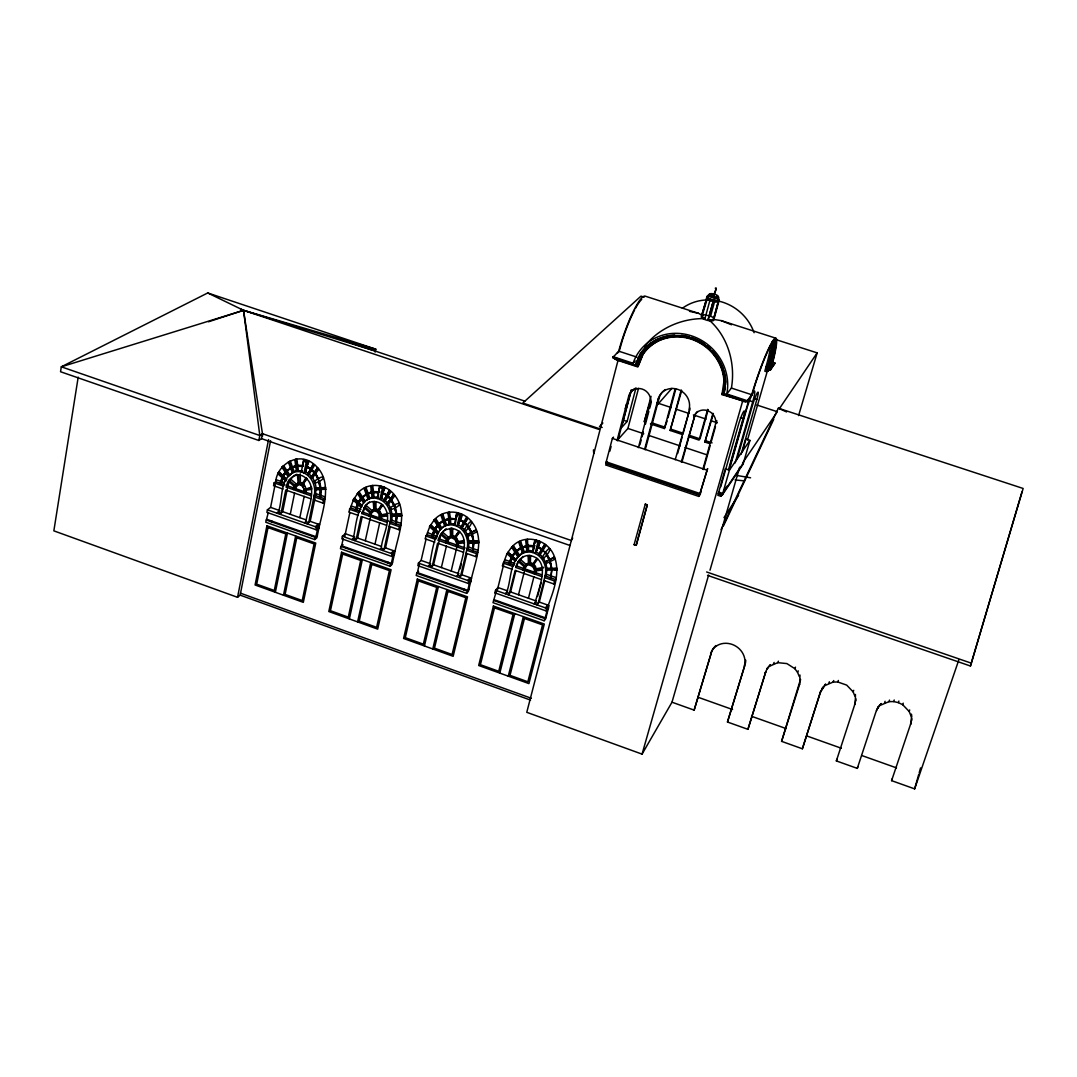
<?xml version="1.0" encoding="UTF-8"?>
<svg xmlns="http://www.w3.org/2000/svg" width="1077" height="1077" viewBox="0 0 1077 1077"><rect width="100%" height="100%" fill="white"/><g stroke="black" fill="none" stroke-linecap="round" stroke-linejoin="round"><path stroke-width="1.5" d="M444.761 530.032L451.384 528.242L451.384 536.898C458.223 535.323 455.827 548.987 458.021 545.474M445.541 542.323C448.274 545.124 442.997 538.325 451.384 536.898L452.677 535.606L452.69 528.403M325.914 489.187L315.857 489.873L315.628 488.123L325.698 487.531L320.502 487.975L320.663 495.73L320.259 497.668L320.65 489.402L319.842 497.52M541.852 576.585L515.856 567.485C517.041 561.036 522.493 555.18 529.372 555.422L529.251 564.106L532.173 565.129M525.307 565.856C520.285 577.03 524.378 562.356 529.251 564.106L530.423 562.746L530.53 555.53M391.691 516.368L396.538 515.896L396.08 524.203L397.009 515.883L401.896 515.708L391.691 516.368L391.84 514.294L396.323 514.187L394.384 505.638L390.453 498.893L386.576 495.339L389.484 490.291L383.95 500.172L385.203 500.765L387.828 496.335L390.534 498.866L387.262 503.403L388.42 504.453M395.017 507.415L396.646 516.193L396.08 524.203M468.589 543.239L473.503 542.768L472.965 551.114L473.961 542.754L478.955 542.593L468.589 543.239L468.724 541.139L473.288 541.044L471.995 534.179M468.401 541.475L478.767 540.923L473.463 541.368L472.965 551.114M537.665 546.551L545.716 552.905L549.633 559.717L551.734 570.352L550.495 578.241M744.301 401.331L721.994 394.586L723.973 381.11A45.422 42.407 41.2 0 0 691.124 339.134A45.422 42.407 41.2 0 0 642.74 354.548L637.719 366.907L616.165 359.826L616.434 358.829M721.994 394.586L723.717 389.268L724.336 380.666A45.382 42.38 41.2 0 0 722.775 371.282M724.081 390.426L722.963 394.37L724.7 381.568A46.567 43.484 41.2 0 0 691.017 338.528A46.567 43.484 41.2 0 0 641.421 354.32L636.52 365.992L641.838 353.902A46.54 43.457 41.2 0 1 668.763 336.495M724.538 388.501L725.063 381.123A46.54 43.457 41.2 0 0 715.424 355.275M725.373 387.639L723.932 394.169L725.44 382.025A47.725 44.547 41.2 0 0 690.922 337.909A47.725 44.547 41.2 0 0 640.088 354.104L635.336 365.076L640.505 353.673A47.684 44.52 41.2 0 1 674.646 335.122M725.588 384.61L725.804 381.581A47.684 44.52 41.2 0 0 723.69 370.111M282.605 476.182L285.809 471.578L285.109 472.103L290.507 467.755L297.656 465.197L303.283 465.506L297.346 466.112L302.839 466.328L303.808 459.516L303.539 462.518M303.674 492.714C304.576 496.066 305.962 484.138 297.629 484.623C289.996 493.36 294.735 488.985 299.177 483.425M305.787 492.202L304.252 493.414L304.508 489.537L311.522 488.002M305.626 493.01L306.124 489.227L304.589 490.425L302.26 485.148L298.868 483.627C295.623 482.186 291.127 491.583 294.815 488.366M304.374 522.857L305.908 521.605L308.682 522.587L314.349 494.828A21.163 18.296 49.9 0 0 312.424 481.365C309.247 474.876 301.87 470.057 294.546 472.076C279.024 478.148 283.211 499.311 278.364 511.898L276.789 513.123M315.548 495.582L325.025 498.893L323.517 500.118L314.026 496.793L315.548 495.582L315.857 489.873M378.229 497.587L378.565 494.343M379.75 491.987L373.059 491.839L378.727 492.714L379.764 485.875M378.781 492.176L379.602 487.383L381.043 486.117M381.379 518.656C378.283 522.13 381.998 512.437 378.027 511.615M381.204 519.451L381.743 515.668L380.329 516.92L387.585 515.843M379.885 549.485L381.298 548.193L384.099 549.176L390.224 521.376A21.284 18.578 47.4 0 0 388.42 507.859C384.812 499.836 374.298 495.057 366.503 500.226M391.274 522.076L400.873 525.441L399.486 526.707L389.874 523.341L391.274 522.076C393.643 513.19 390.103 502.205 381.379 498.247L379.952 499.472L382.416 488.285L383.829 487.073L381.379 498.247L383.089 493.32L386.71 495.393L383.95 500.172M772.101 362.182L775.063 363.137L771.092 368.522A48.68 5.398 -71.8 0 0 773.38 339.995A48.68 5.398 -71.8 0 0 751.719 394.72L747.29 400.725L726.773 393.994L731.404 388.07C735.618 364.066 728.267 337.263 709.891 320.744M456.365 519.047L449.917 518.562L455.692 519.464L456.783 512.598L456.258 517.108M455.638 522.399L456.015 519.141L449.715 519.477M456.136 546.079C456.406 548.435 459.085 539.873 451.384 537.746C445.999 537.611 442.607 549.97 450.159 537.127M456.446 576.505L457.725 575.131L460.579 576.141L467.162 548.287A21.405 18.861 44.5 0 0 465.493 534.744C461.845 526.572 451.182 521.887 443.266 526.99M468.051 548.947L477.784 552.353L476.532 553.672L466.772 550.266L468.051 548.947C470.595 540.048 467.068 528.955 458.263 525.011L456.971 526.29L459.623 515.089L460.916 513.823M518.4 556.257L522.291 552.797L526.303 551.074L530.598 550.616L533.088 551.491L534.892 539.698M527.69 546.591L533.734 546.591L527.878 545.676L533.802 546.052L534.69 541.219M533.977 573.327C534.057 575.589 537.073 567.081 529.238 564.954C523.987 564.213 521.08 577.03 526.774 565.142M535.74 572.668C533.29 576.195 536.602 565.667 532.186 565.102L536.911 558.478M525.522 569.962L535.538 573.462L536.198 569.666M534.084 603.887L535.242 602.474L538.137 603.483L545.177 575.589A21.553 19.13 41.2 0 0 543.656 561.992C540.425 555.18 532.684 550.495 525.118 552.42C508.909 557.913 511.925 579.574 506.527 592.337L505.315 593.737M545.918 576.182L555.786 579.641L554.655 581.028L544.774 577.568L545.918 576.182L546.874 570.137L557.092 569.868L554.561 569.935M78.19 377.165L53.85 530.853L237.546 597.318L240.158 595.137L270.569 440.735M802.378 748.784L820.216 692.511L825.615 684.03L820.862 690.976L802.378 748.784L781.592 741.353L800.507 679.372L800.063 682.185M855.946 698.838L854.64 704.614L855.703 700.238M911.856 718.467L910.603 724.296L911.6 719.88M258.843 440.48L259.799 435.512L243.523 310.324L207.726 292.957L61.308 366.813L60.541 371.74L258.843 440.48L261.509 438.635L262.465 433.694L243.523 310.324L240.548 308.964M237.546 597.318L268.55 439.578M275.133 484.556L270.583 507.375L267.406 509.811L266.894 512.369L316.059 529.722L319.075 527.192L316.894 537.8L314.78 539.577L265.75 522.224L268.361 512.423M318.805 528.538C323.342 507.725 334.058 478.888 312.72 463.245C298.046 451.869 277.166 464.429 275.699 481.702L274.137 482.873L273.571 485.727L282.982 489.025M286.388 480.571L283.036 477.542L281.299 483.667L280.128 483.896L282.174 476.855L285.23 472.009L285.674 472.682L283.076 476.64L286.253 472.251M280.128 483.896L282.537 477.098L278.283 473.247L277.691 473.678L285.809 481.015M280.707 484.112L283.036 477.542M316.059 529.722L316.571 527.151L319.586 524.634L310.203 521.335L307.16 523.839M311.24 495.851L286.307 487.127C287.047 479.709 294.384 472.87 302.004 475.644C319.99 484.098 307.659 508.021 305.908 521.605M279.549 514.092L282.686 511.642L287.317 488.702M286.307 487.127L287.882 485.942L289.336 481.082M290.265 514.308L294.6 493.01M275.362 592.283L287.438 533.048M305.074 459.758L303.539 460.902L301.264 472.076L302.408 471.201M316.126 488.702C315.736 481.836 311.993 474.742 305.545 471.861L307.834 460.714L306.285 461.858L304.01 473.032L305.545 471.861L307.16 466.933L310.755 468.993L308.062 473.759L309.341 474.351M283.48 595.204L295.663 535.956M299.823 517.674L304.199 496.376M310.203 521.335L314.942 498.543M314.78 539.577L315.251 537.342L317.352 535.565M313.42 499.755L322.898 503.08L323.517 500.118M266.961 519.383L315.951 536.709L317.715 528.336M375.159 352.112L375.792 349.19L207.726 292.957M354.818 537.06L345.327 533.721L342.392 536.265L341.853 538.823L391.691 556.419L394.465 553.793L392.109 564.402L390.17 566.26L340.453 548.664L340.938 546.429L342.984 544.625M343.159 538.823L341.651 545.797L391.328 563.365L393.213 554.978M357.604 493.414L353.593 499.54L348.8 512.087L358.345 515.425M344.788 536.265L349.89 512.49M361.764 506.917L358.385 503.861L356.541 509.986L355.397 510.242L357.577 503.188L360.741 498.341M355.397 510.242L357.887 503.417L357.335 503.874M355.989 510.458L358.385 503.861M351.91 539.617L353.364 538.338C356.379 524.687 357.106 494.316 378.592 497.278L377.165 498.503L379.629 487.316L382.416 488.285M387.033 522.385L361.764 513.541L365.345 505.584L369.438 502.03M354.71 540.614L357.604 538.042L362.249 516.718M361.764 513.541L363.205 512.302L364.753 507.429M391.691 556.419L392.257 553.847L395.03 551.222C398.88 533.142 408.156 510.996 394.209 494.666C385.378 483.129 366.745 481.944 357.429 493.522L363.622 503.026L364.026 502.407M394.182 555.126L395.03 551.222L385.499 547.87L382.698 550.482M368.926 515.506L370.246 514.766L368.926 515.506L372.13 510.7L374.594 510.081L378.04 511.602L382.954 505.073M380.787 517.956L379.266 519.666L378.916 513.971L377.085 511.79L374.594 510.915L371.121 512.49L369.505 516.246L373.571 510.363L377.3 509.919M365.291 540.748L370.326 517.781M349.365 618.938L362.384 559.596M379.4 492.297L379.562 491.556M357.591 621.9L370.717 562.544M374.984 544.168L379.71 522.83M381.298 548.193C382.147 534.784 393.307 518.791 383.775 506.257C380.06 501.667 373.113 499.916 367.997 503.255M385.499 547.87L390.237 526.666M395.649 524.055L396.538 515.896M390.17 566.26L390.668 564.025L392.58 562.154M389.214 526.303L398.827 529.682L399.486 526.707M426.034 539.173L421.12 560.43L418.428 563.096L417.849 565.654L468.387 583.492L470.918 580.745L468.36 591.367L466.61 593.319L416.207 575.481L416.718 573.233L418.603 571.348M419.316 564.186L417.378 572.574L467.741 590.384L468.885 589.132M434.112 520.056L429.965 526.195L425.092 538.81L434.771 542.202M438.177 533.627L434.785 530.544L432.833 536.683L431.729 536.952L434.031 529.897L437.316 525.051L437.76 525.724L434.973 529.682L438.258 525.253L439.954 527.865M431.729 536.952L434.287 530.099L432.119 528.147M432.335 537.167L434.785 530.544M428.081 566.489L429.413 565.156C432.725 551.437 433.856 520.905 455.45 524.028M463.904 549.297L438.272 540.317L439.914 535.444L446.066 528.753M430.921 567.498L433.573 564.819L438.945 541.798M438.272 540.317L443.334 531.069M468.387 583.492L468.98 580.907L471.511 578.174C475.644 560.134 485.404 537.921 471.389 521.47C462.41 509.825 443.549 508.6 434.018 520.204L440.197 529.763L440.628 529.144M470.609 582.092L471.511 578.174L461.858 574.781L459.3 577.501M441.368 567.566L446.416 546.079M424.432 645.971L438.433 586.534M458.088 512.84L456.796 514.106L454.144 525.307L455.113 524.351M456.85 517.014L457.765 513.164L456.769 512.612M460.619 515.075L458.263 525.011L460.067 520.083L463.743 522.17L460.067 520.083M432.779 648.973L446.888 589.536M451.196 571.025L456.648 548.005M457.819 546.268L458.129 544.962L456.85 546.281M457.725 575.131C460.189 562.113 474.472 532.253 451.384 528.242M460.175 568.885L461.346 563.998M461.858 574.781L466.947 553.538M472.534 550.953L473.503 542.768M466.61 593.319L468.926 589.146M467.741 590.384L469.774 581.997L468.428 581.513M466.058 553.228L475.819 556.647L476.532 553.672M495.891 592.727L493.01 602.662L544.127 620.756L545.716 618.736L548.435 608.088L546.16 610.942L494.908 592.848L495.541 590.29L497.978 587.517L507.725 590.95M512.262 569.356L502.447 565.91L506.957 553.713L515.237 561.211L517.66 557.307M515.681 560.7L512.262 557.603L510.188 563.756L509.138 564.038C510.713 554.911 518.172 546.82 527.622 545.958L527.555 539.281L525.67 540.021L526.828 551.586L528.726 550.818L528.228 545.972M509.138 564.038L511.306 557.657M509.744 564.254L512.262 557.603M546.16 610.942C552.313 593.925 561.602 573.489 553.834 555.167C547.129 538.837 523.462 533.007 511.683 547.264L517.862 556.863L519.477 555.113L516.96 551.195L516.422 551.801L521.47 547.87L523.059 552.461L522.507 553.093L518.737 542.229L519.316 541.596L520.797 545.877M548.099 609.434L549.068 605.516L539.281 602.07L536.979 604.911M508.196 594.76L510.592 591.96L515.977 570.447M515.856 567.485L518.777 561.252M518.508 594.746L524.311 571.699M499.809 673.112L514.806 613.594M532.213 552.488L535.054 541.26L536.211 539.94M533.088 551.491L534.623 545.433M535.269 542.862L535.915 540.277L534.596 540.021M538.944 554.13L544.868 544.222L541.637 549.593L537.921 547.479L540.317 541.583L536.009 552.42L539.079 540.937L537.921 542.256L535.081 553.484L538.15 547.21L541.866 549.324L538.944 554.13L540.156 554.709M508.263 676.154L523.368 616.623M528.47 598.26L533.923 576.733M535.242 602.474C538.002 589.442 552.743 559.434 529.372 555.422M537.571 596.483L541.071 582.765M539.281 602.07L544.76 580.691M544.127 620.756L546.268 616.475M544.006 580.543L553.888 584.003L554.655 581.028M636.951 365.561L612.732 357.658L618.683 351.156A48.128 8.576 -71.9 0 1 644.881 296.054L698.529 313.326L702.379 315.521M657.778 341.14A45.382 42.38 41.2 0 0 643.157 354.118L638.136 366.476L614.455 358.749L614.711 357.739M593.454 449.836L593.723 453.377M618.144 359.906L526.774 712.314L642.067 754.129L671.994 702.204L708.612 575.051M772.047 342.392A44.319 4.995 -71.8 0 1 769.57 359.758L766.339 371.673L764.832 371.188L768.063 359.26A44.305 5.022 -71.8 0 0 770.567 345.555M770.082 368.549L768.318 370.919L766.824 370.434L769.853 359.18A45.409 5.116 -71.8 0 0 772.397 341.382M699.552 494.976L707.562 468.657L699.552 494.976L605.839 463.312L612.369 438.406L613.527 437.127M768.318 370.919L771.644 359.099A46.499 5.197 -71.8 0 0 774.282 340.87M770.809 369.478L768.803 369.68L770.311 370.165L773.151 359.583A46.499 5.156 -71.8 0 0 772.855 341.921A46.499 5.156 -71.8 0 0 755.637 383.035L751.975 394.99L746.994 401.734L723.327 393.913M700.548 493.576L698.731 496.403L606.136 465.089L606.351 463.487M609.851 451.169L611.076 446.484M625.252 408.735L626.518 403.929M617.054 440.52L628.753 396.026L629.897 394.815A11.484 10.635 42.6 0 1 634.986 388.46M617.781 440.816L631.284 389.753M631.203 390.588L621.416 427.771L627.11 421.484L635.995 387.828M618.158 439.349L627.918 428.444L638.513 388.38M651.06 396.323L644.234 421.821L650.804 399.971M638.378 447.682L650.293 403.148L651.397 401.936M639.913 444.788L641.192 440.022M642.04 436.858L643.319 432.092M645.446 424.15L648.839 411.454M649.687 408.277L650.966 403.512M644.584 449.419L658.074 399.217L659.151 397.992A16.465 15.307 40.5 0 1 665.357 389.551M645.244 449.715L659.151 397.992M650.441 423.894L664.388 428.538L675.212 388.676M664.388 428.538L667.121 420.972M667.982 417.795L675.764 389.134M634.111 544.639L645.285 504.144L647.304 504.844L636.386 544.962L634.111 544.639L636.386 544.962M636.117 545.325L647.304 504.844M682.347 434.516L670.163 430.463L681.189 390.022M701.558 315.871L707.051 297.306L701.558 315.871A6.489 1.912 15.2 0 0 705.004 318.375L705.112 318.24M670.163 430.463L681.714 390.507M702.069 316.032L707.131 299.069M705.004 318.375L709.864 300.577A6.516 1.858 15.2 0 1 706.391 298.114L706.916 298.275M716.299 288.448C708.828 307.322 718.871 285.042 715.263 288.246M708.195 319.371L713.189 301.412L708.195 319.371A6.489 1.912 15.2 0 0 713.445 319.586L718.467 300.846L713.445 319.586M707.347 315.386L710.524 316.382L714.94 300.281M675.225 459.691L690.074 408.21M712.934 319.425L714.091 318.738L718.978 301.008L718.332 301.816A6.516 1.858 15.2 0 1 713.082 301.573L709.878 300.55M677.608 453.511L682.064 437.329M682.953 434.098L689.63 409.839M681.297 462.073L694.625 416.247A11.551 10.743 37.8 0 1 697.533 411.495M681.889 462.329L694.625 416.247M707.67 409.341L699.094 440.089L688.432 436.548M708.141 409.785L700.037 438.877L689.388 435.337M709.595 443.589L704.896 442.028L712.947 413.299M704.896 442.028L713.405 413.716M702.877 469.316L715.397 424.715A11.578 10.77 37.8 0 0 707.427 410.62A11.578 10.77 37.8 0 0 693.615 417.499M703.416 469.559L710.12 445.703M711.008 442.526L715.478 426.627M698.731 496.403L699.283 494.451L608.209 463.675M892.106 778.967L891.594 780.65L914.642 788.876L918.748 774.323M919.206 772.721L920.566 767.888M642.067 754.129L742.726 400.806M743.951 401.788L744.247 400.779M720.728 486.817L738.324 425.159A11.43 1.306 -71.7 0 1 743.668 411.495A11.43 1.306 -71.7 0 1 743.103 418.563L728.389 470.016M722.357 394.128L745.472 401.761L745.755 400.752M746.994 401.734L747.29 400.725M742.322 451.909L745.998 439.093L749.942 440.399L729.439 470.124L725.333 468.751L717.834 495.285L720.89 496.309L721.442 494.383M729.843 466.408L748.703 400.456L752.729 401.775L735.187 462.908M729.291 469.693L746.132 410.835A16.101 1.817 -71.7 0 1 753.631 391.651A16.101 1.817 -71.7 0 1 752.729 401.775M722.465 494.72L718.265 493.522L722.344 494.895L729.439 470.124M736.951 459.475L752.365 405.787A11.08 1.225 -71.8 0 1 757.508 392.593A11.08 1.225 -71.8 0 1 756.848 399.58L741.138 454.238M709.999 570.218L739.657 467.203M747.546 439.833L767.47 370.623M749.942 440.399L743.063 464.214L722.344 494.895M775.063 363.137L770.311 370.165M671.994 702.204L694.14 710.12L711.399 652.5A17.959 16.007 30.8 0 1 715.922 645.554M711.399 652.5L694.14 710.12M798.582 415.587L817.16 352.879L775.938 339.605M707.549 575.374L970.444 666.017L1021.925 492.014M970.444 666.017L1023.15 488.473L778.348 408.196L721.025 529.709M747.936 729.331L765.814 671.617L747.936 729.331L727.473 722.021L745.109 664.347A17.959 16.007 30.8 0 0 745.728 660.147M744.624 665.949L727.473 722.021M911.357 720.069L911.371 714.118L911.694 717.026M910.886 715.707L909.19 711.507L909.688 709.931M909.19 711.507L902.728 704.735L903.226 703.16M857.857 766.73L857.292 768.386L836.358 760.914L855.232 703.052M902.728 704.735L898.38 702.621L898.891 701.046M308.709 461.562L305.235 472.089L307.524 460.943L309.018 461.319L306.689 466.287M857.292 768.386L875.884 712.059L878.307 706.687L881.269 703.55L877.755 708.262M880.73 705.125L888.983 701.652L893.695 701.571L894.22 700.01M888.983 701.652L889.508 700.09M891.594 780.65L911.088 722.694M884.554 702.877L885.092 701.302M914.642 788.876L958.799 660.013M384.758 487.948L381.096 498.489L383.547 487.316L385.041 487.706L382.604 492.674M435.458 529.197L438.649 532.334L437.693 534.098L429.467 526.666L430.935 524.755L434.987 528.74L434.489 529.211M713.337 295.125L714.388 295.381M461.871 514.698L458.008 525.266L460.66 514.079C464.308 513.594 459.825 521.335 459.583 519.424M836.358 760.914L836.964 759.272M855.353 700.4L855.434 694.49M854.842 696.038L853.146 691.865L853.724 690.317M824.982 685.564L833.1 682.078L837.758 681.983L838.364 680.449M833.1 682.078L833.719 680.556M828.738 683.303L829.371 681.781M820.216 692.511L820.862 690.976M822.074 688.701L822.72 687.166M781.592 741.353L799.848 683.585L799.161 685.107M799.834 680.893L799.969 675.037M799.296 676.544L797.572 672.371L798.259 670.877M797.572 672.371L794.799 668.655L795.486 667.161M723.556 525.778L773.73 419.33M765.074 673.125L767.605 667.821L770.445 664.684L766.878 669.315L767.605 667.821M769.718 666.165L777.702 662.665L778.415 661.184M773.407 663.903L774.134 662.422M876.395 710.497L878.307 706.687M308.062 473.759L313.42 463.891L310.445 469.222L307.16 466.933M572.695 538.056L571.322 540.519L262.465 433.694L259.799 435.512L61.308 366.813L243.523 310.324L375.792 349.19L373.746 350.563L243.523 310.324L208.48 321.781M460.902 526.963L466.624 517.068L467.593 518.508L461.845 527.838L461.198 526.666M308.991 474.62L314.659 465.035L313.07 464.16M384.879 501.047L390.736 491.449L387.68 496.335M465.035 522.857L467.768 525.401L467.31 525.939L464.591 523.382L467.593 518.508M277.691 473.678L279.185 471.82L283.184 475.738M289.982 480.073L293.873 475.671L296.915 474.257M305.922 477.959L301.695 484.583L303.216 483.411L300.416 482.442L298.868 483.627L298.666 475.011M306.582 478.121L302.274 485.135L307.174 478.659M539.9 555.018L546.133 545.379L544.612 544.518M723.973 517.633L738.566 495.245M361.212 507.375L353.054 499.997L353.983 498.557L354.535 498.099L358.56 502.057L358.022 502.515M358.56 502.057L361.293 497.884L358.089 492.97L357.429 493.522M365.426 506.419L366.772 504.359M381.837 504.426L377.448 511.05L382.362 504.534M378.04 511.602L382.429 504.965M312.532 478.013L311.361 476.963L317.648 467.808L314.215 472.682L311.536 470.178L312.007 469.666L314.726 472.17M313.824 473.503L311.361 476.963M720.89 496.309L743.467 462.827M724.242 490.25L727.042 486.104M742.524 463.11L777.311 411.724L756.821 404.992M779.385 408.668L817.16 352.879M361.185 499.014L358.493 502.972L361.724 498.57L363.42 501.168M434.987 528.74L437.814 524.566L437.222 525.145M447.695 538.729L446.605 539.698L440.601 534.434M458.829 531.257L454.279 537.894L459.192 531.311M459.421 531.809L454.871 538.446L459.785 531.863M387.262 503.403L393.751 494.235L390.224 499.122L387.828 496.335M506.957 553.713L511.71 547.089M512.046 556.297L515.425 551.626L512.235 546.658L511.683 547.264M519.491 560.242L523.045 556.459M312.209 478.269L318.765 469.249L317.325 468.051M532.186 565.102L537.113 558.465M699.04 494.801L700.952 492.122M537.706 559.03L532.792 565.667L533.95 564.321L535.457 566.3L536.104 568.804L534.946 570.164L542.445 568.656L543.562 567.337L536.104 568.804M464.241 530.207C472.197 515.358 475.455 521.901 465.089 531.54L464.51 529.938M517.552 554.938L515.856 552.313L512.517 556.769L516.179 559.407M388.11 504.723L394.869 495.676L393.442 494.491M745.472 401.761L746.159 400.832M542.296 557.401C550.549 542.552 553.834 549.095 543.145 558.734L542.539 557.119M742.255 400.173L724.296 393.711M645.285 504.144L647.035 505.194M710.524 316.382L710.632 316.248A6.489 1.912 15.2 0 1 714.091 318.738M541.475 617.363L542.041 616.663M495.541 590.29L545.42 607.886L547.695 605.032M553.888 584.003L555.018 582.617M550.926 578.389L551.734 570.352M556.809 570.218L556.93 568.185L551.559 568.629M545.177 575.589L546.322 574.216L556.297 577.703M551.357 568.293L550.118 561.4L551.357 568.293L546.699 568.373L546.577 570.487M545.083 576.343L546.227 574.97M550.239 561.507L551.841 568.279M554.224 557.334L554.87 559.205L545.554 563.836L544.975 562.127L554.467 557.038L549.633 559.717M546.631 554.345L549.257 559.905L546.389 554.628L546.874 554.036L549.876 559.421M544.975 562.127L549.499 559.623M534.704 573.529L535.861 572.156M535.027 571.025L542.566 570.002M542.916 550.307L545.729 552.851M498.866 602.299L499.459 601.599M523.247 569.518L524.418 568.158M523.947 569.814L525.118 568.454M526.249 564.523L525.078 565.869L519.02 560.565L520.218 559.219L526.249 564.523L529.669 562.827M526.68 564.711L527.865 563.352M534.731 545.837L533.802 546.052M606.136 465.089L607.011 464.093M494.908 592.848L497.345 590.075L503.646 564.577L502.447 565.91M605.839 463.312L607.011 461.979M657.603 404.589L671.886 388.366M516.125 566.435L517.31 565.088M513.285 565.21L514.483 563.863M522.507 553.093L524.297 551.936L522.708 547.345L526.882 546.039L527.205 549.324M526.276 546.106L526.828 545.487L521.968 547.399M526.882 546.039L522.157 547.964L522.708 547.345M515.856 552.313L514.981 552.124M516.058 551.236L521.281 547.304M518.737 542.229L520.541 541.071L522.52 546.779M644.356 346.727C658.33 328.418 681.458 318.307 704.291 318.604M463.958 589.954L464.591 589.267M418.428 563.096L467.62 580.449L470.151 577.703M602.864 422.992L599.485 426.586L602.151 427.475M475.819 556.647L477.071 555.315M467.068 549.041L468.347 547.722M473.772 541.031L472.359 533.99L471.726 534.461L473.288 541.044M467.162 548.287L468.428 546.968L478.255 550.414M475.953 530.099L476.599 531.957L467.512 536.615L466.92 534.919L476.222 529.817L471.093 532.684L468.212 527.434L468.724 526.855L471.726 532.213M458.425 542.471L457.133 543.791L464.537 542.727M466.92 534.919L471.376 532.401L468.482 527.165M632.818 364.255L615.33 357.887L614.455 358.749M464.174 540.425L458.331 541.61L457.038 542.916L464.389 541.394M612.988 356.649L633.088 363.245L635.282 361.01M446.228 542.62L447.547 541.314M461.845 527.838L464.874 523.112L467.58 525.67M448.867 537.517L450.173 536.211L447.305 538.688L441.301 533.411L442.607 532.132L448.611 537.383M459.96 519.949L463.931 521.833L460.216 519.693M438.514 539.281L439.833 537.988M435.714 538.069L437.033 536.777M448.597 515.371L448.261 512.342L448.934 524.459L450.859 523.718L450.321 518.885M455.746 518.926L450.253 518.239L442.889 520.851L437.249 525.105M441.516 514.564L440.883 515.156L444.72 525.966L446.538 524.849L444.922 520.272L449.001 518.952M448.934 524.459L449.176 520.595M444.72 525.966L445.326 525.374L443.711 520.797L438.716 524.714L439.322 524.136L441.839 528.026L441.247 528.619L435.162 519.222L435.768 518.656L438.958 523.584L438.352 524.162M444.114 520.299L448.934 518.4M612.732 357.658L614.052 356.379M617.094 353.431L619.127 351.479L622.56 339.605A45.974 8.199 -71.9 0 1 634.609 309.934M444.922 520.272L444.303 520.864L448.382 519.545M447.655 512.921L449.58 512.208L450.253 518.239M440.883 515.156L442.714 514.025L444.72 519.706M434.018 520.204L434.623 519.626L437.02 523.341M387.532 562.908L388.218 562.261M342.392 536.265L390.911 553.376L393.684 550.764M398.827 529.682L400.2 528.403M292.365 472.655L288.097 476.667L281.905 467.216L283.695 465.708L286.886 470.582L286.186 471.107M391.476 514.618L401.694 514.039L396.444 514.483M390.143 522.13L391.543 520.864M396.323 514.187L394.667 507.604L395.313 507.159L396.794 514.16M390.224 521.376L391.624 520.11L401.317 523.503M390.251 507.819L390.857 509.502M380.073 519.41L381.487 518.145M380.221 516.058L381.635 514.806L388.784 513.298M346.094 548.247L346.807 547.614M366.382 494.653L367.028 494.101L362.101 498.005L362.761 497.453L365.278 501.33L364.618 501.882L358.547 492.539L359.206 491.987L362.397 496.901L360.66 498.395L361.293 497.884M369.613 515.802L371.04 514.55M375.94 501.653L376.021 508.829L374.594 510.081L374.5 501.438M386.71 495.393L383.089 493.32M361.993 512.504L363.434 511.265M371.39 485.646L370.73 486.212L372.13 497.709L372.79 497.143M378.727 492.714L372.83 492.727M372.13 497.709L374.096 496.982L373.504 492.162M364.793 487.894L364.107 488.473L367.997 499.23L368.671 498.664M367.997 499.23L369.855 498.126L368.213 493.576L372.198 492.256L367.54 494.141L368.213 493.576M379.144 491.866L373.423 491.529L366.14 494.128L366.826 493.549L365.305 489.308M371.457 492.256L371.767 488.675M315.951 536.709L317.325 535.552M367.338 493.576L372.13 491.691M370.73 486.212L372.413 485.525M312.142 536.238L312.895 535.619M371.753 486.117L372.682 485.512L373.423 491.529M364.107 488.473L365.965 487.356L368.011 493.01M267.406 509.811L315.251 526.693L318.267 524.176M322.898 503.08L324.406 501.855M320.259 497.668L320.717 489.685M314.349 494.828L315.871 493.616L325.429 496.968M314.282 495.582L315.803 494.37M318.375 479.171L315.669 473.611L318.698 478.915L318.025 479.359L315.453 473.92L319.021 480.934L320.098 487.948L318.671 481.123L319.344 480.679L320.879 487.666M271.269 521.793L272.05 521.174M315.628 488.123L320.421 487.693M304.36 492.903L305.895 491.704M314.376 481.365L314.996 483.048M304.468 489.564L311.603 487.141M294.048 489.348L295.596 488.15M293.375 489.066L294.923 487.868L294.654 489.16L302.489 491.906M286.522 486.09L288.084 484.906M361.737 497.453L366.826 493.549M295.596 459.34L294.869 459.866L296.377 471.322L297.104 470.784M302.839 466.328L297.01 466.368M296.377 471.322L298.383 470.622L297.737 465.816M290.171 464.416L289.134 461.589L288.394 462.141L292.352 472.87L294.223 471.78L292.567 467.243L296.458 465.91L291.84 467.781L292.567 467.243M291.625 467.23L296.39 465.358L295.663 465.897M290.696 468.307L291.409 467.781L286.549 471.659L287.249 471.134L289.78 474.984M295.865 459.758L296.592 459.206M294.869 459.866L296.862 459.192L297.656 465.197M281.905 467.216L282.618 466.691M288.394 462.141L290.292 461.05L292.352 466.691M438.958 523.584L443.522 520.245M314.053 481.621C325.591 472.291 327.273 479.211 314.672 483.304M389.955 508.075C401.761 498.759 403.444 505.705 390.561 509.771M290.453 467.781L291.611 467.243M293.079 472.318L296.094 470.905L301.829 470.716M380.262 516.018L387.424 514.51M308.937 488.796L311.765 488.366M304.629 490.398L311.697 489.321M777.702 662.665L786.883 663.58L794.799 668.655M473.018 541.327C473.476 534.852 469.545 526.451 463.635 522.13M546.402 568.71L556.647 568.535M528.174 545.339L534.098 545.716M735.053 479.925L744.544 480.894M713.566 319.411L721.132 320.596L775.521 338.097M737.53 475.59L750.575 477.798M303.418 459.812L304.683 460.041M303.539 460.902L306.285 461.858M379.4 486.171L380.693 486.414M456.796 514.106L459.623 515.089M535.054 541.26L537.921 542.256M452.677 536.454L453.982 536.696M530.409 563.594L531.728 563.85M689.468 311.334L698.529 313.326M837.758 681.983L846.697 685.107L853.146 691.865M893.695 701.571L898.38 702.621M702.729 315.198L702.217 315.036A6.489 1.912 15.2 0 1 705.852 314.955M644.154 297.171L640.977 296.148L522.803 403.04L599.243 428.646M769.638 366.772L771.145 367.257M767.901 366.665L769.409 367.149L771.361 359.664A45.409 5.075 -71.8 0 0 772.99 340.722M766.164 366.543L767.672 367.028M618.683 351.156L637.059 357.174M731.404 388.07L751.719 394.72M754.21 398.719L756.848 399.58M740.37 417.674L743.103 418.563M656.943 402.838L671.213 407.564M675.966 409.139L688.647 413.339M693.4 414.914L706.081 419.101M710.833 420.676L717.174 422.776M651.464 422.709L665.384 427.34M671.146 429.265L683.303 433.304M705.825 440.803L712.085 442.889M623.273 420.205L627.11 421.484M627.918 428.444L643.763 433.748M648.516 435.337L680.22 445.918M684.972 447.507L707.158 454.925M338.851 338.892L524.862 401.156M243.523 310.324L598.866 429.4M612.369 438.406L706.579 470.016M718.669 492.068L722.761 493.454M606.23 461.858L699.956 493.522M621.119 468.858L625.818 470.447M284.288 482.59L276.183 479.709M360.916 509.367L351.385 506.015M437.289 536.077L432.187 535L432.685 534.515L427.623 532.671M514.752 563.163L509.623 562.086L510.067 561.575L504.951 559.703M706.62 571.968L971.454 663.217M315.251 526.693L316.571 527.151M390.911 553.376L392.257 553.847M467.62 580.449L468.98 580.907M545.42 607.886L546.806 608.357M261.509 438.635L570.029 545.5M376.021 508.829L378.848 509.825M452.677 535.606L455.558 536.602M530.423 562.746L533.344 563.769M275.699 481.702L280.707 483.465M281.299 483.667L285.109 485M287.882 485.942L311.361 494.155M350.86 508.007L355.948 509.784M356.541 509.986L360.391 511.346M363.205 512.302L379.292 517.929M380.679 518.414L388.447 521.12M427.071 534.677L432.227 536.481M432.833 536.683L436.737 538.056L435.431 539.335L425.752 535.942M439.591 539.025L465.183 547.978M504.359 561.709L509.583 563.54M510.188 563.756L514.16 565.142M517.054 566.125L541.543 574.701M370.071 515.56L378.417 518.481M446.551 542.323L449.365 543.306M274.137 482.873L283.561 486.171M349.419 509.219L358.964 512.571M503.161 563.042L512.975 566.475M310.647 498.732L285.728 490.008L281.124 512.867L278.364 511.898M386.401 525.28L361.132 516.435L356.164 539.321L353.364 538.338M463.218 552.191L437.599 543.212L432.24 566.152L429.413 565.156M541.112 579.48L515.143 570.379L509.394 593.36L506.527 592.337M270.583 507.375L279.926 510.673M282.686 511.642L305.908 519.828M357.604 538.042L381.15 546.349M421.12 560.43L430.733 563.823M433.573 564.819L459.017 573.785M510.592 591.96L536.4 601.06M546.039 608.909L547.399 609.38L545.231 617.794L494.168 599.727M266.194 519.989L315.251 537.342M340.938 546.429L390.668 564.025M416.718 573.233L467.149 591.071M493.562 600.414L544.706 618.508M697.909 697.196L732.589 709.541M751.504 716.272L786.183 728.604M806.673 735.901L841.352 748.246M861.842 755.542L896.522 767.888M240.359 593.131L531.365 698.286M240.158 595.137L530.544 700.117M721.132 320.596L731.539 324.769M778.348 408.196L786.587 411.952M538.85 541.206L540.089 541.839M536.252 552.151C542.808 555.018 546.658 562.261 546.779 569.248M538.298 546.833L542.054 548.987M383.224 492.943L386.899 495.07M382.941 493.185L386.616 495.312M307.295 466.556L310.93 468.657M306.985 466.785L310.62 468.899M518.306 561.588L524.364 566.879M363.986 507.657L369.95 512.881M288.421 481.244L294.331 486.441M455.194 537.329L457.025 539.523L457.698 542.445M389.174 490.56L390.412 491.718M387.989 496.08L390.709 498.597M378.498 510.538L380.329 512.719M310.58 468.926L315.346 473.853M302.879 484.125L304.697 486.306M311.859 469.922L314.538 472.44M512.49 555.799L507.967 552.286L515.735 559.919M430.437 525.239L438.164 532.819M359.031 502.515L362.195 505.625L361.657 506.082L353.983 498.557M283.655 476.209L286.805 479.292L286.226 479.736L278.593 472.251M303.795 483.963L306.003 488.366M379.441 510.377L381.635 514.806M456.15 537.154L458.331 541.61M282.982 466.233L289.067 475.522M516.597 550.643L513.419 545.689L512.867 546.281L518.939 555.719M391.436 500.347L394.33 505.571M289.538 461.602L293.496 472.332M365.278 487.935L369.182 498.705M442.082 514.631L445.918 525.441M534.798 566.69L535.444 569.625M519.976 541.704L523.745 552.555M319.021 480.934L320.556 487.921M296.135 459.731L297.656 471.174M325.308 487.827L325.523 489.497M372.009 486.077L373.423 497.547M380.841 514.133L381.029 515.641M401.344 514.362L401.546 516.018M448.961 512.8L450.253 524.311M478.457 541.26L478.632 542.929M527.003 539.9L528.174 551.437M297.481 475.159L298.154 483.708M373.288 501.586L373.854 510.161M262.465 433.694L262.6 436.01M451.775 532.819L451.936 535.686M450.159 528.376L450.63 536.979M528.12 555.557L528.484 564.186M300.214 473.84L300.416 482.442M713.472 319.277A6.489 1.912 15.2 0 1 710.51 320.906A6.489 1.912 15.2 0 1 702.594 318.442A6.489 1.912 15.2 0 1 702.837 315.965M718.292 298.517A6.516 1.858 15.2 0 1 716.528 300.739A6.516 1.858 15.2 0 1 707.791 298.033A6.516 1.858 15.2 0 1 709.568 295.812M718.022 299.002A5.425 1.548 15.2 0 1 715.559 300.308A5.425 1.548 15.2 0 1 708.935 298.248A5.425 1.548 15.2 0 1 709.11 296.242M717.067 295.933A5.425 1.548 15.2 0 1 716.501 298.316A5.425 1.548 15.2 0 1 708.612 295.529A5.425 1.548 15.2 0 1 713.27 294.6M717.094 296.431A4.348 1.239 15.2 0 1 716.218 297.912A4.348 1.239 15.2 0 1 710.537 296.377A4.348 1.239 15.2 0 1 710.443 294.64M633.088 363.245A49.959 46.634 41.2 0 1 691.542 335.862A49.959 46.634 41.2 0 1 726.773 393.994M682.374 308.278A46.876 44.184 41.1 0 1 709.635 299.945M716.192 300.604A46.876 44.184 41.1 0 1 754.088 332.726M658.074 399.217A16.505 15.334 40.5 0 1 677.648 389.309A16.505 15.334 40.5 0 1 689.051 409.462M716.757 420.609A11.551 10.743 37.8 0 1 716.38 423.449M628.753 396.026A11.497 10.649 42.6 0 1 642.309 389.107A11.497 10.649 42.6 0 1 650.293 403.148M681.283 335.351A47.684 44.52 41.2 0 1 689.576 336.966M691.178 337.451A47.684 44.52 41.2 0 1 704.506 344.101M706.929 345.905A47.684 44.52 41.2 0 1 710.349 348.867M712.449 350.981A47.684 44.52 41.2 0 1 718.803 359.328M719.544 360.607A47.684 44.52 41.2 0 1 723.232 368.724M635.39 308.466A45.974 8.199 -71.9 0 1 641.69 299.433M673.529 335.889A46.54 43.457 41.2 0 1 686.507 336.791M692.848 338.609A46.54 43.457 41.2 0 1 711.022 350.227M659.137 340.453A45.382 42.38 41.2 0 1 689.859 338.218M691.394 338.69A45.382 42.38 41.2 0 1 701.692 343.455M703.066 344.317A45.382 42.38 41.2 0 1 705.731 346.229M708.262 348.302A45.382 42.38 41.2 0 1 716.811 358.129M718.48 360.889A45.382 42.38 41.2 0 1 722.33 369.761M710.578 653.954A17.986 16.02 30.8 0 1 732.064 644.383A17.986 16.02 30.8 0 1 744.342 665.828M266.908 525.778L255.087 584.986L303.31 602.353L315.749 543.077L266.908 525.778M267.998 527.595L256.703 584.165L274.285 590.492L285.795 533.896L267.998 527.595M296.754 537.786L285.109 594.396L302.233 600.562L314.094 543.925L296.754 537.786M341.571 552.218L328.808 611.534L377.69 629.13L391.086 569.76L341.571 552.218M342.661 554.049L330.451 610.713L348.275 617.134L360.701 560.444L342.661 554.049M371.807 564.375L359.247 621.079L376.613 627.339L389.389 570.608L371.807 564.375M417.324 579.063L403.592 638.459L453.161 656.31L467.526 596.846L417.324 579.063M418.414 580.893L405.289 637.651L423.355 644.154L436.71 587.382L418.414 580.893M447.978 591.367L434.475 648.166L452.084 654.493L465.803 597.681L447.978 591.367M493.401 606.014L478.686 665.505L528.928 683.599L544.302 624.041L493.401 606.014M494.491 607.859L480.409 664.697L498.732 671.294L513.042 614.428L494.491 607.859M524.459 618.467L510.013 675.346L527.851 681.781L542.525 624.875L524.459 618.467M297.656 483.223L296.525 484.246L290.615 479.05L289.053 480.234L294.977 485.431L297.656 483.223M394.68 505.382L394.034 505.84L391.139 500.617L391.665 500.038L394.68 505.382M373.194 509.623L372.036 510.633L366.086 505.409L364.645 506.634L370.609 511.871L373.194 509.623M711.089 295.515A4.348 1.225 15.2 0 0 717.996 296.525A4.348 1.225 15.2 0 0 712.516 293.711A4.348 1.225 15.2 0 0 711.089 295.515"/></g></svg>
